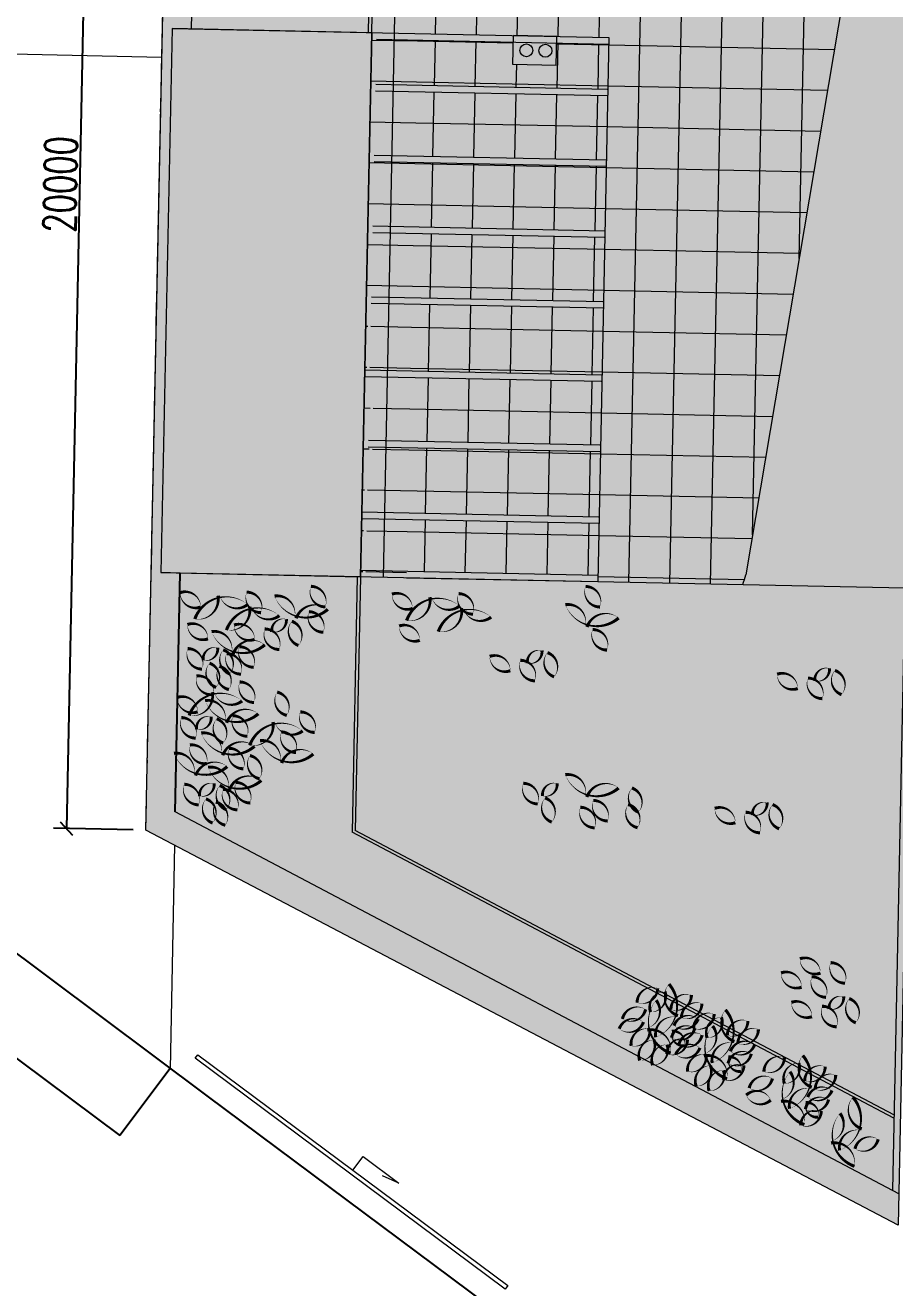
# Model space of a CAD drawing. Header units: metres. Extents: x -45 to 1930, y -347 to 488.
# Drawn here: x 95.25 to 108.75, y -319.37 to -299.77 of the extents above; entities that cross this region are included whole.
import ezdxf

# ---------------------------------------------------------------- set-up
doc = ezdxf.new("R2010")
doc.units = ezdxf.units.M
doc.header["$PDMODE"] = 3
doc.linetypes.add('GETRENNT', pattern=[31.75, 12.7, -6.35, 0, -6.35, 0, -6.35])
for name, color, linetype in [('01_PODKLAD_HRANICE_1', 70, 'Continuous'), ('01_SLABE', 7, 'Continuous'), ('koty', 4, 'Continuous'), ('SRAFY', 3, 'Continuous'), ('srafy sklo', 252, 'Continuous'), ('SRAFY-TERÉN', 252, 'Continuous'), ('zariz.predmety', 203, 'Continuous'), ('ZDIVO', 1, 'Continuous')]:
    doc.layers.add(name, color=color, linetype=linetype)
doc.styles.add('ROMANS', font='romans.shx', dxfattribs={"width": 0.7})
doc.dimstyles.new('andr', dxfattribs={"dimtxt": 0.1, "dimasz": 0.2, "dimexe": 0.2, "dimexo": 0.2, "dimgap": 0.05, "dimtad": 1, "dimlfac": 1000, "dimrnd": 10, "dimtxsty": 'Standard', "dimblk": 'OBLIQUE', "dimcen": 2.5, "dimclrd": 7, "dimclre": 7, "dimclrt": 7, "dimadec": 0, "dimazin": 0, "dimtfac": 1, "dimtmove": 0, "dimatfit": 3, "dimldrblk": 'OBLIQUE', "dimfxl": 0, "dimarcsym": 0})
pattern_1 = [(178.8244, (364.60267, -452.7669), (-0.0130281, -0.6348663), []), (268.8244, (364.60267, -452.7669), (0.6348663, -0.0130281), [])]

# ---------------------------------------------------------------- blocks, each defined once
blk = doc.blocks.new('_OBLIQUE')
at = {"color": 0, "linetype": 'ByBlock'}
blk.add_line((-0.5, -0.5), (0.5, 0.5), dxfattribs=at)
blk = doc.blocks.new('*D50')
at = {"layer": 'Defpoints', "color": 0, "linetype": 'Continuous', "lineweight": 0}
for p in [(97.534, -292.273), (95.889, -312.244), (97.124, -312.269)]:
    blk.add_point(p, dxfattribs=at)
at = {"layer": 'koty', "color": 7, "linetype": 'Continuous', "lineweight": -2}
for p, q in [((96.299, -292.248), (95.889, -312.244)), ((97.334, -292.269), (96.099, -292.244)), ((96.924, -312.265), (95.689, -312.239))]:
    blk.add_line(p, q, dxfattribs=at)
at = {"layer": 'koty', "color": 7, "linetype": 'Continuous', "lineweight": -2, "xscale": 0.2, "yscale": 0.2, "zscale": 0.2}
for p, rotation in [((96.299, -292.248), 88.82439978750614), ((95.889, -312.244), 268.8243997875061)]:
    blk.add_blockref('_OBLIQUE', p, dxfattribs=dict(at, rotation=rotation))
at = {"layer": 'koty', "color": 7, "linetype": 'Continuous', "lineweight": 0, "insert": (95.794, -302.24), "char_height": 0.5, "attachment_point": 5, "rotation": 88.8244, "style": 'ROMANS'}
blk.add_mtext('20000', dxfattribs=at)

msp = doc.modelspace()

# ---------------------------------------------------------------- hatches: boundary and pattern name
at = {"layer": 'SRAFY', "linetype": 'Continuous', "lineweight": 0}
h = msp.add_hatch(dxfattribs=at)
h.set_pattern_fill('NET', color=252, scale=0.2, angle=-181.1756002, style=0)
h.set_pattern_definition(pattern_1)
h.paths.add_polyline_path([(108.094946, -298.46148, 0.490247124), (105.849556, -296.640239), (100.677857, -297.495125), (100.628814, -299.885027), (104.311157, -299.960592), (104.137791, -308.408813), (106.390239, -308.455036, 0.02002173), (106.43582, -308.301551)])
h = msp.add_hatch(dxfattribs=at)
h.set_pattern_fill('NET', color=252, scale=0.2, angle=-181.1756002, style=0)
h.set_pattern_definition(pattern_1)
h.paths.add_polyline_path([(104.294744, -300.760386), (104.309105, -300.060571), (103.501157, -300.043991), (103.493976, -300.393917), (102.819118, -300.380069), (102.826299, -300.030142), (101.338377, -299.999609), (101.324016, -300.699424)], flags=17)
h.paths.add_polyline_path([(101.321964, -300.799403), (101.301449, -301.799155), (104.272176, -301.860118), (104.292692, -300.860365)], flags=17)
h.paths.add_polyline_path([(101.299397, -301.899134), (101.278881, -302.898887), (104.249609, -302.959849), (104.270125, -301.960097)], flags=17)
h.paths.add_polyline_path([(104.227041, -304.05958), (104.247557, -303.059828), (101.276829, -302.998866), (101.256313, -303.998618)], flags=17)
h.paths.add_polyline_path([(101.254262, -304.098597), (101.23295, -305.137121), (104.203678, -305.198084), (104.22499, -304.159559)], flags=17)
h.paths.add_polyline_path([(104.181323, -306.287479), (104.201626, -305.298063), (101.230899, -305.2371), (101.210595, -306.226517)], flags=17)
h.paths.add_polyline_path([(101.208543, -306.326496), (101.187712, -307.341617), (104.15844, -307.402579), (104.179271, -306.387458)], flags=17)
h.paths.add_polyline_path([(101.18566, -307.441596), (101.169115, -308.247872), (104.139842, -308.308834), (104.156388, -307.502558)], flags=17)
h.paths.add_polyline_path([(101.340429, -299.89963), (100.628814, -299.885027), (100.563161, -303.084353), (100.540592, -304.184122), (100.538541, -304.2841), (100.513921, -305.483848), (100.511869, -305.583827), (100.461603, -308.033311), (100.455448, -308.333248), (101.167063, -308.347851)], flags=17)
h.paths.add_polyline_path([(100.6288, -306.915998), (100.580292, -306.915003), (100.610123, -305.461341), (100.65863, -305.462336)], flags=16)
h.paths.add_polyline_path([(100.565894, -306.89174), (100.536841, -308.307501), (100.488334, -308.306506), (100.517386, -306.890745)], flags=16)
h.paths.add_polyline_path([(100.593114, -305.514189), (100.544606, -305.513194), (100.570083, -304.271697), (100.61859, -304.272692)], flags=16)
at = {"layer": 'srafy sklo', "linetype": 'Continuous', "lineweight": 0}
h = msp.add_hatch(color=253, dxfattribs=at)
h.paths.add_polyline_path([(108.800562, -318.405214), (97.124, -312.268924), (97.534333, -292.273134), (109.331849, -292.515231)])
edge = h.paths.add_edge_path(flags=17)
edge.add_line((97.124, -312.268924), (97.534333, -292.273134))
msp.add_hatch(color=256, dxfattribs=at).paths.add_polyline_path([(100.455448, -308.333248), (100.628814, -299.885027), (97.529466, -299.821425), (97.356101, -308.269646)])

# ---------------------------------------------------------------- linework, layer by layer
at = {"linetype": 'Continuous', "lineweight": 0}
msp.add_line((109.229819, -292.613158), (108.71169, -317.861886), dxfattribs=at)
at = {"layer": '01_PODKLAD_HRANICE_1'}
for p, q in [((93.883879, -313.263071), (98.068453, -316.393654)), ((98.068449, -316.393811), (108.191183, -323.935524))]:
    msp.add_line(p, q, dxfattribs=at)
at = {"layer": '01_SLABE'}
for p in [(93.150157, -314.350753), (97.499318, -315.96787)]:
    msp.add_line(p, (96.721683, -317.011638), dxfattribs=at)
at = {"layer": 'SRAFY', "linetype": 'Continuous', "lineweight": 0}
for p, q in [((100.628814, -299.885027), (100.764231, -293.28605)), ((100.578824, -299.884001), (100.713216, -293.335013)), ((97.529466, -299.821425), (97.356101, -308.269646)), ((97.829403, -299.82758), (97.529466, -299.821425)), ((97.656037, -308.275801), (97.356101, -308.269646)), ((100.405459, -308.332222), (100.323994, -312.302022)), ((100.455448, -308.333248), (100.374617, -312.27221)), ((104.137791, -308.408813), (108.903669, -308.506614)), ((108.734648, -316.743158), (100.323994, -312.302022)), ((108.735795, -316.687222), (100.374617, -312.27221))]:
    msp.add_line(p, q, dxfattribs=at)
at = {"layer": 'SRAFY', "color": 252, "linetype": 'Continuous', "lineweight": 0}
msp.add_line((108.094946, -298.46148), (106.43582, -308.301551), dxfattribs=at)
at = {"layer": 'SRAFY', "lineweight": 0, "ltscale": 0.01}
for p, q in [((97.529466, -299.821425), (104.311157, -299.960592)), ((104.311157, -299.960592), (104.137791, -308.408813)), ((100.705629, -299.986624), (104.309105, -300.060571)), ((100.691269, -300.68644), (104.286129, -300.76021)), ((100.689217, -300.786419), (104.284077, -300.860189)), ((100.666649, -301.88615), (104.26151, -301.95992)), ((100.668701, -301.786171), (104.263561, -301.859941)), ((100.646133, -302.885902), (104.240994, -302.959672)), ((100.644082, -302.985881), (104.238942, -303.059651)), ((100.623566, -303.985634), (104.218426, -304.059404)), ((100.621514, -304.085613), (104.216375, -304.159383)), ((100.519284, -305.222497), (104.193011, -305.297886)), ((100.521335, -305.122518), (104.195063, -305.197907)), ((100.577847, -306.213532), (104.172708, -306.287302)), ((100.575796, -306.313511), (104.170656, -306.387281)), ((100.476097, -307.327014), (104.149825, -307.402403)), ((100.474045, -307.426993), (104.147773, -307.502382)), ((97.356101, -308.269646), (104.137791, -308.408813)), ((100.4575, -308.233269), (104.139842, -308.308834))]:
    msp.add_line(p, q, dxfattribs=at)
at = {"layer": 'SRAFY', "color": 251, "lineweight": 0, "ltscale": 0.01}
msp.add_line((101.167063, -308.347851), (104.137791, -308.408813), dxfattribs=at)
at = {"layer": 'SRAFY', "color": 252, "linetype": 'Continuous', "lineweight": 0}
msp.add_arc((104.497325, -307.809374), 2, 341.1657859, 345.7538154, dxfattribs=at)
at = {"layer": 'srafy sklo', "linetype": 'Continuous', "lineweight": 0}
for p, q in [((100.628814, -299.885027), (100.455448, -308.333248)), ((93.778583, -300.188589), (97.370388, -300.262296))]:
    msp.add_line(p, q, dxfattribs=at)
msp.add_lwpolyline([(100.455448, -308.333248), (100.628814, -299.885027), (97.529466, -299.821425), (97.356101, -308.269646)], close=True, dxfattribs=at)
at = {"layer": 'SRAFY-TERÉN', "linetype": 'Continuous', "lineweight": 0}
for p, q in [((97.569438, -312.503012), (97.499137, -315.976844)), ((100.33504, -317.548494), (100.494452, -317.33458)), ((100.494452, -317.33458), (101.050873, -317.749234)), ((101.050873, -317.749234), (100.795413, -317.638912))]:
    msp.add_line(p, q, dxfattribs=at)
at = {"layer": 'SRAFY-TERÉN', "linetype": 'Continuous', "lineweight": 0, "flags": 128}
msp.add_lwpolyline([(108.800562, -318.405214), (97.124, -312.268924), (97.534333, -292.273134), (109.331849, -292.515231)], close=True, dxfattribs=at)
at = {"layer": 'SRAFY-TERÉN', "linetype": 'Continuous', "lineweight": 0}
msp.add_lwpolyline([(97.929526, -315.75587), (102.740554, -319.341118), (102.698726, -319.397247), (97.887698, -315.811999)], close=True, dxfattribs=at)
at = {"layer": 'zariz.predmety', "color": 251, "linetype": 'Continuous', "ltscale": 0.001}
msp.add_line((97.579943, -311.983912), (97.656037, -308.275801), dxfattribs=at)
for points in [[(97.974362, -308.803216, 0, 0, 0.520567051), (97.974362, -308.803216, 0, 0.05, 0.520567051), (97.654984, -308.581168, 0, 0.05, 0.520567051), (97.974362, -308.803216, 0.05, 0.05, 0)], [(98.912095, -308.891341, 0, 0, 0.520567051), (98.912095, -308.891341, 0, 0.05, 0.520567051), (98.688636, -308.572949, 0, 0.05, 0.520567051), (98.912095, -308.891341, 0.05, 0.05, 0)], [(99.908288, -308.801273, 0, 0, 0.520567051), (99.908288, -308.801273, 0, 0.05, 0.520567051), (99.684829, -308.482881, 0, 0.05, 0.520567051), (99.908288, -308.801273, 0.05, 0.05, 0)], [(101.262375, -308.826587, 0, 0, 0.520567051), (101.262375, -308.826587, 0, 0.05, 0.520567051), (100.942997, -308.604538, 0, 0.05, 0.520567051), (101.262375, -308.826587, 0.05, 0.05, 0)], [(102.200108, -308.914712, 0, 0, 0.520567051), (102.200108, -308.914712, 0, 0.05, 0.520567051), (101.976649, -308.596319, 0, 0.05, 0.520567051), (102.200108, -308.914712, 0.05, 0.05, 0)], [(104.17275, -308.803246, 0, 0, 0.520567051), (104.17275, -308.803246, 0, 0.05, 0.520567051), (103.949291, -308.484854, 0, 0.05, 0.520567051), (104.17275, -308.803246, 0.05, 0.05, 0)], [(97.88279, -308.989817, 0, 0, 0.520567051), (97.88279, -308.989817, 0, 0.05, 0.520567051), (98.242757, -308.627366, 0, 0.05, 0.520567051), (98.273353, -308.635588, 0, 0.05, 0.520567051), (98.704527, -308.764571, 0, 0.05, 0.520567051), (97.88279, -308.989817, 0.05, 0.05, 0)], [(98.373663, -309.16211, 0, 0, 0.520567051), (98.373663, -309.16211, 0, 0.05, 0.520567051), (98.73363, -308.799659, 0, 0.05, 0.520567051), (98.764226, -308.807881, 0, 0.05, 0.520567051), (99.1954, -308.936863, 0, 0.05, 0.520567051), (98.373663, -309.16211, 0.05, 0.05, 0)], [(99.947957, -308.839986, 0, 0, 0.520567051), (99.947957, -308.839986, 0, 0.05, 0.520567051), (99.456623, -308.979766, 0, 0.05, 0.520567051), (99.433971, -308.957616, 0, 0.05, 0.520567051), (99.121172, -308.634036, 0, 0.05, 0.520567051), (99.947957, -308.839986, 0.05, 0.05, 0)], [(101.170803, -309.013188, 0, 0, 0.520567051), (101.170803, -309.013188, 0, 0.05, 0.520567051), (101.53077, -308.650737, 0, 0.05, 0.520567051), (101.561366, -308.658959, 0, 0.05, 0.520567051), (101.99254, -308.787941, 0, 0.05, 0.520567051), (101.170803, -309.013188, 0.05, 0.05, 0)], [(104.462263, -308.973831, 0, 0, 0.520567051), (104.462263, -308.973831, 0, 0.05, 0.520567051), (103.970929, -309.113611, 0, 0.05, 0.520567051), (103.948278, -309.091461, 0, 0.05, 0.520567051), (103.635479, -308.767881, 0, 0.05, 0.520567051), (104.462263, -308.973831, 0.05, 0.05, 0)], [(99.077225, -309.187765, 0, 0, 0.520567051), (99.077225, -309.187765, 0, 0.05, 0.520567051), (99.303569, -308.992658, 0, 0.05, 0.520567051), (99.077225, -309.187765, 0.05, 0.05, 0)], [(99.877079, -309.19493, 0, 0, 0.520567051), (99.877079, -309.19493, 0, 0.05, 0.520567051), (99.65362, -308.876538, 0, 0.05, 0.520567051), (99.877079, -309.19493, 0.05, 0.05, 0)], [(101.661676, -309.18548, 0, 0, 0.520567051), (101.661676, -309.18548, 0, 0.05, 0.520567051), (102.021643, -308.823029, 0, 0.05, 0.520567051), (102.052239, -308.831251, 0, 0.05, 0.520567051), (102.483413, -308.960233, 0, 0.05, 0.520567051), (101.661676, -309.18548, 0.05, 0.05, 0)], [(98.087314, -309.297733, 0, 0, 0.520567051), (98.087314, -309.297733, 0, 0.05, 0.520567051), (97.767936, -309.075684, 0, 0.05, 0.520567051), (98.087314, -309.297733, 0.05, 0.05, 0)], [(98.970103, -309.390704, 0, 0, 0.520567051), (98.970103, -309.390704, 0, 0.05, 0.520567051), (98.47877, -309.530484, 0, 0.05, 0.520567051), (98.456118, -309.508334, 0, 0.05, 0.520567051), (98.143319, -309.184754, 0, 0.05, 0.520567051), (98.970103, -309.390704, 0.05, 0.05, 0)], [(98.811859, -309.306168, 0, 0, 0.520567051), (98.811859, -309.306168, 0, 0.05, 0.520567051), (98.492481, -309.084119, 0, 0.05, 0.520567051), (98.811859, -309.306168, 0.05, 0.05, 0)], [(98.969715, -309.144601, 0, 0, 0.520567051), (98.969715, -309.144601, 0, 0.05, 0.520567051), (99.193175, -309.462993, 0, 0.05, 0.520567051), (98.969715, -309.144601, 0.05, 0.05, 0)], [(99.492227, -309.40061, 0, 0, 0.520567051), (99.492227, -309.40061, 0, 0.05, 0.520567051), (99.389453, -309.02545, 0, 0.05, 0.520567051), (99.492227, -309.40061, 0.05, 0.05, 0)], [(101.375327, -309.321103, 0, 0, 0.520567051), (101.375327, -309.321103, 0, 0.05, 0.520567051), (101.055949, -309.099054, 0, 0.05, 0.520567051), (101.375327, -309.321103, 0.05, 0.05, 0)], [(104.281824, -309.47188, 0, 0, 0.520567051), (104.281824, -309.47188, 0, 0.05, 0.520567051), (104.058365, -309.153488, 0, 0.05, 0.520567051), (104.281824, -309.47188, 0.05, 0.05, 0)], [(97.773238, -309.44944, 0, 0, 0.520567051), (97.773238, -309.44944, 0, 0.05, 0.520567051), (97.996697, -309.767833, 0, 0.05, 0.520567051), (97.773238, -309.44944, 0.05, 0.05, 0)], [(98.011764, -309.630792, 0, 0, 0.520567051), (98.011764, -309.630792, 0, 0.05, 0.520567051), (98.238107, -309.435685, 0, 0.05, 0.520567051), (98.011764, -309.630792, 0.05, 0.05, 0)], [(98.426766, -309.843636, 0, 0, 0.520567051), (98.426766, -309.843636, 0, 0.05, 0.520567051), (98.323991, -309.468476, 0, 0.05, 0.520567051), (98.426766, -309.843636, 0.05, 0.05, 0)], [(98.598958, -309.845453, 0, 0, 0.520567051), (98.598958, -309.845453, 0, 0.05, 0.520567051), (98.375499, -309.52706, 0, 0.05, 0.520567051), (98.598958, -309.845453, 0.05, 0.05, 0)], [(98.79766, -309.738834, 0, 0, 0.520567051), (98.79766, -309.738834, 0, 0.05, 0.520567051), (98.574201, -309.420442, 0, 0.05, 0.520567051), (98.79766, -309.738834, 0.05, 0.05, 0)], [(102.780346, -309.792696, 0, 0, 0.520567051), (102.780346, -309.792696, 0, 0.05, 0.520567051), (102.460969, -309.570647, 0, 0.05, 0.520567051), (102.780346, -309.792696, 0.05, 0.05, 0)], [(103.045713, -309.674293, 0, 0, 0.520567051), (103.045713, -309.674293, 0, 0.05, 0.520567051), (103.272056, -309.479187, 0, 0.05, 0.520567051), (103.045713, -309.674293, 0.05, 0.05, 0)], [(103.460715, -309.887138, 0, 0, 0.520567051), (103.460715, -309.887138, 0, 0.05, 0.520567051), (103.35794, -309.511978, 0, 0.05, 0.520567051), (103.460715, -309.887138, 0.05, 0.05, 0)], [(98.214106, -310.051133, 0, 0, 0.520567051), (98.214106, -310.051133, 0, 0.05, 0.520567051), (98.111332, -309.675972, 0, 0.05, 0.520567051), (98.214106, -310.051133, 0.05, 0.05, 0)], [(98.26376, -309.725025, 0, 0, 0.520567051), (98.26376, -309.725025, 0, 0.05, 0.520567051), (98.411864, -310.08471, 0, 0.05, 0.520567051), (98.26376, -309.725025, 0.05, 0.05, 0)], [(102.938203, -309.631129, 0, 0, 0.520567051), (102.938203, -309.631129, 0, 0.05, 0.520567051), (103.161662, -309.949522, 0, 0.05, 0.520567051), (102.938203, -309.631129, 0.05, 0.05, 0)], [(107.508093, -309.950896, 0, 0, 0.520567051), (107.508093, -309.950896, 0, 0.05, 0.520567051), (107.734437, -309.755789, 0, 0.05, 0.520567051), (107.508093, -309.950896, 0.05, 0.05, 0)], [(107.923095, -310.163741, 0, 0, 0.520567051), (107.923095, -310.163741, 0, 0.05, 0.520567051), (107.82032, -309.788581, 0, 0.05, 0.520567051), (107.923095, -310.163741, 0.05, 0.05, 0)], [(97.908559, -309.874618, 0, 0, 0.520567051), (97.908559, -309.874618, 0, 0.05, 0.520567051), (98.169455, -310.163132, 0, 0.05, 0.520567051), (97.908559, -309.874618, 0.05, 0.05, 0)], [(98.80393, -310.286058, 0, 0, 0.520567051), (98.80393, -310.286058, 0, 0.05, 0.520567051), (98.580471, -309.967666, 0, 0.05, 0.520567051), (98.80393, -310.286058, 0.05, 0.05, 0)], [(107.242727, -310.069299, 0, 0, 0.520567051), (107.242727, -310.069299, 0, 0.05, 0.520567051), (106.923349, -309.84725, 0, 0.05, 0.520567051), (107.242727, -310.069299, 0.05, 0.05, 0)], [(107.400583, -309.907732, 0, 0, 0.520567051), (107.400583, -309.907732, 0, 0.05, 0.520567051), (107.624042, -310.226124, 0, 0.05, 0.520567051), (107.400583, -309.907732, 0.05, 0.05, 0)], [(97.795365, -310.487911, 0, 0, 0.520567051), (97.795365, -310.487911, 0, 0.05, 0.520567051), (98.155332, -310.12546, 0, 0.05, 0.520567051), (98.185928, -310.133682, 0, 0.05, 0.520567051), (98.617102, -310.262664, 0, 0.05, 0.520567051), (97.795365, -310.487911, 0.05, 0.05, 0)], [(99.161757, -310.126163, 0, 0, 0.520567051), (99.161757, -310.126163, 0, 0.05, 0.520567051), (99.309861, -310.485847, 0, 0.05, 0.520567051), (99.161757, -310.126163, 0.05, 0.05, 0)], [(97.927518, -310.43101, 0, 0, 0.520567051), (97.927518, -310.43101, 0, 0.05, 0.520567051), (97.60814, -310.208961, 0, 0.05, 0.520567051), (97.927518, -310.43101, 0.05, 0.05, 0)], [(98.868574, -310.462071, 0, 0, 0.520567051), (98.868574, -310.462071, 0, 0.05, 0.520567051), (98.37724, -310.601851, 0, 0.05, 0.520567051), (98.354588, -310.579701, 0, 0.05, 0.520567051), (98.041789, -310.256121, 0, 0.05, 0.520567051), (98.868574, -310.462071, 0.05, 0.05, 0)], [(97.671708, -310.520807, 0, 0, 0.520567051), (97.671708, -310.520807, 0, 0.05, 0.520567051), (97.895167, -310.8392, 0, 0.05, 0.520567051), (97.671708, -310.520807, 0.05, 0.05, 0)], [(97.910235, -310.702159, 0, 0, 0.520567051), (97.910235, -310.702159, 0, 0.05, 0.520567051), (98.136578, -310.507052, 0, 0.05, 0.520567051), (97.910235, -310.702159, 0.05, 0.05, 0)], [(98.325236, -310.915003, 0, 0, 0.520567051), (98.325236, -310.915003, 0, 0.05, 0.520567051), (98.222462, -310.539843, 0, 0.05, 0.520567051), (98.325236, -310.915003, 0.05, 0.05, 0)], [(98.69613, -310.810201, 0, 0, 0.520567051), (98.69613, -310.810201, 0, 0.05, 0.520567051), (98.472671, -310.491809, 0, 0.05, 0.520567051), (98.69613, -310.810201, 0.05, 0.05, 0)], [(99.743941, -310.751044, 0, 0, 0.520567051), (99.743941, -310.751044, 0, 0.05, 0.520567051), (99.520482, -310.432651, 0, 0.05, 0.520567051), (99.743941, -310.751044, 0.05, 0.05, 0)], [(98.809354, -310.967213, 0, 0, 0.520567051), (98.809354, -310.967213, 0, 0.05, 0.520567051), (98.31802, -311.106993, 0, 0.05, 0.520567051), (98.295369, -311.084843, 0, 0.05, 0.520567051), (97.98257, -310.761263, 0, 0.05, 0.520567051), (98.809354, -310.967213, 0.05, 0.05, 0)], [(98.735376, -310.952897, 0, 0, 0.520567051), (98.735376, -310.952897, 0, 0.05, 0.520567051), (99.095343, -310.590445, 0, 0.05, 0.520567051), (99.125939, -310.598668, 0, 0.05, 0.520567051), (99.557113, -310.72765, 0, 0.05, 0.520567051), (98.735376, -310.952897, 0.05, 0.05, 0)], [(99.451487, -311.062745, 0, 0, 0.520567051), (99.451487, -311.062745, 0, 0.05, 0.520567051), (99.228027, -310.744353, 0, 0.05, 0.520567051), (99.451487, -311.062745, 0.05, 0.05, 0)], [(97.807029, -310.945985, 0, 0, 0.520567051), (97.807029, -310.945985, 0, 0.05, 0.520567051), (98.067926, -311.234499, 0, 0.05, 0.520567051), (97.807029, -310.945985, 0.05, 0.05, 0)], [(99.72261, -311.086705, 0, 0, 0.520567051), (99.72261, -311.086705, 0, 0.05, 0.520567051), (99.231276, -311.226485, 0, 0.05, 0.520567051), (99.208624, -311.204335, 0, 0.05, 0.520567051), (98.895825, -310.880755, 0, 0.05, 0.520567051), (99.72261, -311.086705, 0.05, 0.05, 0)], [(98.386697, -311.282039, 0, 0, 0.520567051), (98.386697, -311.282039, 0, 0.05, 0.520567051), (97.895364, -311.421819, 0, 0.05, 0.520567051), (97.872712, -311.399669, 0, 0.05, 0.520567051), (97.559913, -311.076089, 0, 0.05, 0.520567051), (98.386697, -311.282039, 0.05, 0.05, 0)], [(98.636911, -311.315343, 0, 0, 0.520567051), (98.636911, -311.315343, 0, 0.05, 0.520567051), (98.413451, -310.99695, 0, 0.05, 0.520567051), (98.636911, -311.315343, 0.05, 0.05, 0)], [(98.738343, -311.111026, 0, 0, 0.520567051), (98.738343, -311.111026, 0, 0.05, 0.520567051), (98.886447, -311.470711, 0, 0.05, 0.520567051), (98.738343, -311.111026, 0.05, 0.05, 0)], [(98.91527, -311.498142, 0, 0, 0.520567051), (98.91527, -311.498142, 0, 0.05, 0.520567051), (98.423936, -311.637922, 0, 0.05, 0.520567051), (98.401284, -311.615773, 0, 0.05, 0.520567051), (98.088485, -311.292193, 0, 0.05, 0.520567051), (98.91527, -311.498142, 0.05, 0.05, 0)], [(97.718404, -311.556879, 0, 0, 0.520567051), (97.718404, -311.556879, 0, 0.05, 0.520567051), (97.941863, -311.875271, 0, 0.05, 0.520567051), (97.718404, -311.556879, 0.05, 0.05, 0)], [(97.95693, -311.73823, 0, 0, 0.520567051), (97.95693, -311.73823, 0, 0.05, 0.520567051), (98.183274, -311.543123, 0, 0.05, 0.520567051), (97.95693, -311.73823, 0.05, 0.05, 0)], [(98.742826, -311.846272, 0, 0, 0.520567051), (98.742826, -311.846272, 0, 0.05, 0.520567051), (98.519367, -311.52788, 0, 0.05, 0.520567051), (98.742826, -311.846272, 0.05, 0.05, 0)], [(102.982883, -311.542029, 0, 0, 0.520567051), (102.982883, -311.542029, 0, 0.05, 0.520567051), (103.206342, -311.860422, 0, 0.05, 0.520567051), (102.982883, -311.542029, 0.05, 0.05, 0)], [(103.280644, -311.737743, 0, 0, 0.520567051), (103.280644, -311.737743, 0, 0.05, 0.520567051), (103.506987, -311.542636, 0, 0.05, 0.520567051), (103.280644, -311.737743, 0.05, 0.05, 0)], [(104.46158, -311.614319, 0, 0, 0.520567051), (104.46158, -311.614319, 0, 0.05, 0.520567051), (103.970246, -311.754099, 0, 0.05, 0.520567051), (103.947594, -311.731949, 0, 0.05, 0.520567051), (103.634795, -311.408369, 0, 0.05, 0.520567051), (104.46158, -311.614319, 0.05, 0.05, 0)], [(98.371932, -311.951075, 0, 0, 0.520567051), (98.371932, -311.951075, 0, 0.05, 0.520567051), (98.269157, -311.575914, 0, 0.05, 0.520567051), (98.371932, -311.951075, 0.05, 0.05, 0)], [(98.544124, -311.952891, 0, 0, 0.520567051), (98.544124, -311.952891, 0, 0.05, 0.520567051), (98.320665, -311.634499, 0, 0.05, 0.520567051), (98.544124, -311.952891, 0.05, 0.05, 0)], [(104.771653, -311.989612, 0, 0, 0.520567051), (104.771653, -311.989612, 0, 0.05, 0.520567051), (104.668878, -311.614452, 0, 0.05, 0.520567051), (104.771653, -311.989612, 0.05, 0.05, 0)], [(98.159272, -312.158571, 0, 0, 0.520567051), (98.159272, -312.158571, 0, 0.05, 0.520567051), (98.056498, -311.783411, 0, 0.05, 0.520567051), (98.159272, -312.158571, 0.05, 0.05, 0)], [(98.208927, -311.832464, 0, 0, 0.520567051), (98.208927, -311.832464, 0, 0.05, 0.520567051), (98.35703, -312.192148, 0, 0.05, 0.520567051), (98.208927, -311.832464, 0.05, 0.05, 0)], [(103.423751, -312.143722, 0, 0, 0.520567051), (103.423751, -312.143722, 0, 0.05, 0.520567051), (103.320977, -311.768561, 0, 0.05, 0.520567051), (103.423751, -312.143722, 0.05, 0.05, 0)], [(104.092472, -312.232357, 0, 0, 0.520567051), (104.092472, -312.232357, 0, 0.05, 0.520567051), (103.869013, -311.913965, 0, 0.05, 0.520567051), (104.092472, -312.232357, 0.05, 0.05, 0)], [(104.291174, -312.125738, 0, 0, 0.520567051), (104.291174, -312.125738, 0, 0.05, 0.520567051), (104.067715, -311.807346, 0, 0.05, 0.520567051), (104.291174, -312.125738, 0.05, 0.05, 0)], [(104.608647, -311.871001, 0, 0, 0.520567051), (104.608647, -311.871001, 0, 0.05, 0.520567051), (104.756751, -312.230686, 0, 0.05, 0.520567051), (104.608647, -311.871001, 0.05, 0.05, 0)], [(106.274207, -312.152541, 0, 0, 0.520567051), (106.274207, -312.152541, 0, 0.05, 0.520567051), (105.954829, -311.930492, 0, 0.05, 0.520567051), (106.274207, -312.152541, 0.05, 0.05, 0)], [(106.539573, -312.034138, 0, 0, 0.520567051), (106.539573, -312.034138, 0, 0.05, 0.520567051), (106.765917, -311.839032, 0, 0.05, 0.520567051), (106.539573, -312.034138, 0.05, 0.05, 0)], [(106.954575, -312.246983, 0, 0, 0.520567051), (106.954575, -312.246983, 0, 0.05, 0.520567051), (106.851801, -311.871823, 0, 0.05, 0.520567051), (106.954575, -312.246983, 0.05, 0.05, 0)], [(106.432063, -311.990974, 0, 0, 0.520567051), (106.432063, -311.990974, 0, 0.05, 0.520567051), (106.655523, -312.309367, 0, 0.05, 0.520567051), (106.432063, -311.990974, 0.05, 0.05, 0)], [(107.595858, -314.488397, 0, 0, 0.520567051), (107.595858, -314.488397, 0, 0.05, 0.520567051), (107.276481, -314.266348, 0, 0.05, 0.520567051), (107.595858, -314.488397, 0.05, 0.05, 0)], [(107.302581, -314.707448, 0, 0, 0.520567051), (107.302581, -314.707448, 0, 0.05, 0.520567051), (106.983203, -314.485399, 0, 0.05, 0.520567051), (107.302581, -314.707448, 0.05, 0.05, 0)], [(107.753715, -314.32683, 0, 0, 0.520567051), (107.753715, -314.32683, 0, 0.05, 0.520567051), (107.977174, -314.645223, 0, 0.05, 0.520567051), (107.753715, -314.32683, 0.05, 0.05, 0)], [(105.243581, -314.658628, 0, 0, 0.520567051), (105.243581, -314.658628, 0, 0.05, 0.520567051), (105.383361, -315.149961, 0, 0.05, 0.520567051), (105.361211, -315.172613, 0, 0.05, 0.520567051), (105.037631, -315.485412, 0, 0.05, 0.520567051), (105.243581, -314.658628, 0.05, 0.05, 0)], [(107.460437, -314.545881, 0, 0, 0.520567051), (107.460437, -314.545881, 0, 0.05, 0.520567051), (107.683896, -314.864274, 0, 0.05, 0.520567051), (107.460437, -314.545881, 0.05, 0.05, 0)], [(105.067568, -314.723272, 0, 0, 0.520567051), (105.067568, -314.723272, 0, 0.05, 0.520567051), (104.749176, -314.946731, 0, 0.05, 0.520567051), (105.067568, -314.723272, 0.05, 0.05, 0)], [(105.181001, -314.775547, 0, 0, 0.520567051), (105.181001, -314.775547, 0, 0.05, 0.520567051), (104.958952, -315.094925, 0, 0.05, 0.520567051), (105.181001, -314.775547, 0.05, 0.05, 0)], [(105.591711, -314.831071, 0, 0, 0.520567051), (105.591711, -314.831071, 0, 0.05, 0.520567051), (105.273318, -315.05453, 0, 0.05, 0.520567051), (105.591711, -314.831071, 0.05, 0.05, 0)], [(107.728965, -315.046643, 0, 0, 0.520567051), (107.728965, -315.046643, 0, 0.05, 0.520567051), (107.955309, -314.851536, 0, 0.05, 0.520567051), (107.728965, -315.046643, 0.05, 0.05, 0)], [(108.143967, -315.259487, 0, 0, 0.520567051), (108.143967, -315.259487, 0, 0.05, 0.520567051), (108.041193, -314.884327, 0, 0.05, 0.520567051), (108.143967, -315.259487, 0.05, 0.05, 0)], [(104.521106, -315.200049, 0, 0, 0.520567051), (104.521106, -315.200049, 0, 0.05, 0.520567051), (104.880791, -315.051945, 0, 0.05, 0.520567051), (104.521106, -315.200049, 0.05, 0.05, 0)], [(105.269421, -315.731837, 0, 0, 0.520567051), (105.269421, -315.731837, 0, 0.05, 0.520567051), (104.90697, -315.371869, 0, 0.05, 0.520567051), (104.915192, -315.341273, 0, 0.05, 0.520567051), (105.044174, -314.9101, 0, 0.05, 0.520567051), (105.269421, -315.731837, 0.05, 0.05, 0)], [(105.754786, -314.961021, 0, 0, 0.520567051), (105.754786, -314.961021, 0, 0.05, 0.520567051), (105.436394, -315.18448, 0, 0.05, 0.520567051), (105.754786, -314.961021, 0.05, 0.05, 0)], [(106.120452, -315.05829, 0, 0, 0.520567051), (106.120452, -315.05829, 0, 0.05, 0.520567051), (106.260232, -315.549624, 0, 0.05, 0.520567051), (106.238082, -315.572276, 0, 0.05, 0.520567051), (105.914502, -315.885075, 0, 0.05, 0.520567051), (106.120452, -315.05829, 0.05, 0.05, 0)], [(107.463599, -315.165045, 0, 0, 0.520567051), (107.463599, -315.165045, 0, 0.05, 0.520567051), (107.144221, -314.942996, 0, 0.05, 0.520567051), (107.463599, -315.165045, 0.05, 0.05, 0)], [(107.621456, -315.003478, 0, 0, 0.520567051), (107.621456, -315.003478, 0, 0.05, 0.520567051), (107.844915, -315.321871, 0, 0.05, 0.520567051), (107.621456, -315.003478, 0.05, 0.05, 0)], [(104.847214, -315.249703, 0, 0, 0.520567051), (104.847214, -315.249703, 0, 0.05, 0.520567051), (104.472053, -315.352477, 0, 0.05, 0.520567051), (104.847214, -315.249703, 0.05, 0.05, 0)], [(105.696513, -315.201965, 0, 0, 0.520567051), (105.696513, -315.201965, 0, 0.05, 0.520567051), (105.321353, -315.30474, 0, 0.05, 0.520567051), (105.696513, -315.201965, 0.05, 0.05, 0)], [(105.944439, -315.122934, 0, 0, 0.520567051), (105.944439, -315.122934, 0, 0.05, 0.520567051), (105.626047, -315.346394, 0, 0.05, 0.520567051), (105.944439, -315.122934, 0.05, 0.05, 0)], [(106.057872, -315.17521, 0, 0, 0.520567051), (106.057872, -315.17521, 0, 0.05, 0.520567051), (105.835823, -315.494588, 0, 0.05, 0.520567051), (106.057872, -315.17521, 0.05, 0.05, 0)], [(106.468582, -315.230734, 0, 0, 0.520567051), (106.468582, -315.230734, 0, 0.05, 0.520567051), (106.15019, -315.454193, 0, 0.05, 0.520567051), (106.468582, -315.230734, 0.05, 0.05, 0)], [(104.656127, -315.618643, 0, 0, 0.520567051), (104.656127, -315.618643, 0, 0.05, 0.520567051), (104.944642, -315.357746, 0, 0.05, 0.520567051), (104.656127, -315.618643, 0.05, 0.05, 0)], [(105.483668, -315.616967, 0, 0, 0.520567051), (105.483668, -315.616967, 0, 0.05, 0.520567051), (105.288562, -315.390623, 0, 0.05, 0.520567051), (105.483668, -315.616967, 0.05, 0.05, 0)], [(105.284106, -315.491263, 0, 0, 0.520567051), (105.284106, -315.491263, 0, 0.05, 0.520567051), (105.64379, -315.343159, 0, 0.05, 0.520567051), (105.284106, -315.491263, 0.05, 0.05, 0)], [(105.397978, -315.599711, 0, 0, 0.520567051), (105.397978, -315.599711, 0, 0.05, 0.520567051), (105.757662, -315.451607, 0, 0.05, 0.520567051), (105.397978, -315.599711, 0.05, 0.05, 0)], [(106.146292, -316.131499, 0, 0, 0.520567051), (106.146292, -316.131499, 0, 0.05, 0.520567051), (105.783841, -315.771532, 0, 0.05, 0.520567051), (105.792063, -315.740936, 0, 0.05, 0.520567051), (105.921045, -315.309762, 0, 0.05, 0.520567051), (106.146292, -316.131499, 0.05, 0.05, 0)], [(106.631657, -315.360684, 0, 0, 0.520567051), (106.631657, -315.360684, 0, 0.05, 0.520567051), (106.313265, -315.584143, 0, 0.05, 0.520567051), (106.631657, -315.360684, 0.05, 0.05, 0)], [(105.01141, -315.526307, 0, 0, 0.520567051), (105.01141, -315.526307, 0, 0.05, 0.520567051), (104.789362, -315.845684, 0, 0.05, 0.520567051), (105.01141, -315.526307, 0.05, 0.05, 0)], [(105.21252, -315.599684, 0, 0, 0.520567051), (105.21252, -315.599684, 0, 0.05, 0.520567051), (104.990471, -315.919061, 0, 0.05, 0.520567051), (105.21252, -315.599684, 0.05, 0.05, 0)], [(105.211652, -315.744818, 0, 0, 0.520567051), (105.211652, -315.744818, 0, 0.05, 0.520567051), (105.530045, -315.521359, 0, 0.05, 0.520567051), (105.211652, -315.744818, 0.05, 0.05, 0)], [(105.724085, -315.649366, 0, 0, 0.520567051), (105.724085, -315.649366, 0, 0.05, 0.520567051), (105.348925, -315.75214, 0, 0.05, 0.520567051), (105.724085, -315.649366, 0.05, 0.05, 0)], [(106.573385, -315.601628, 0, 0, 0.520567051), (106.573385, -315.601628, 0, 0.05, 0.520567051), (106.198224, -315.704402, 0, 0.05, 0.520567051), (106.573385, -315.601628, 0.05, 0.05, 0)], [(105.532999, -316.018306, 0, 0, 0.520567051), (105.532999, -316.018306, 0, 0.05, 0.520567051), (105.821513, -315.757409, 0, 0.05, 0.520567051), (105.532999, -316.018306, 0.05, 0.05, 0)], [(106.36054, -316.01663, 0, 0, 0.520567051), (106.36054, -316.01663, 0, 0.05, 0.520567051), (106.165433, -315.790286, 0, 0.05, 0.520567051), (106.36054, -316.01663, 0.05, 0.05, 0)], [(106.160977, -315.890926, 0, 0, 0.520567051), (106.160977, -315.890926, 0, 0.05, 0.520567051), (106.520662, -315.742822, 0, 0.05, 0.520567051), (106.160977, -315.890926, 0.05, 0.05, 0)], [(107.035951, -315.796914, 0, 0, 0.520567051), (107.035951, -315.796914, 0, 0.05, 0.520567051), (106.717559, -316.020373, 0, 0.05, 0.520567051), (107.035951, -315.796914, 0.05, 0.05, 0)], [(107.320729, -315.768186, 0, 0, 0.520567051), (107.320729, -315.768186, 0, 0.05, 0.520567051), (107.460509, -316.25952, 0, 0.05, 0.520567051), (107.438359, -316.282171, 0, 0.05, 0.520567051), (107.114779, -316.59497, 0, 0.05, 0.520567051), (107.320729, -315.768186, 0.05, 0.05, 0)], [(105.888282, -315.925969, 0, 0, 0.520567051), (105.888282, -315.925969, 0, 0.05, 0.520567051), (105.666233, -316.245347, 0, 0.05, 0.520567051), (105.888282, -315.925969, 0.05, 0.05, 0)], [(106.089391, -315.999346, 0, 0, 0.520567051), (106.089391, -315.999346, 0, 0.05, 0.520567051), (105.867342, -316.318724, 0, 0.05, 0.520567051), (106.089391, -315.999346, 0.05, 0.05, 0)], [(106.088524, -316.144481, 0, 0, 0.520567051), (106.088524, -316.144481, 0, 0.05, 0.520567051), (106.406916, -315.921022, 0, 0.05, 0.520567051), (106.088524, -316.144481, 0.05, 0.05, 0)], [(107.346569, -316.841395, 0, 0, 0.520567051), (107.346569, -316.841395, 0, 0.05, 0.520567051), (106.984118, -316.481428, 0, 0.05, 0.520567051), (106.99234, -316.450832, 0, 0.05, 0.520567051), (107.121322, -316.019658, 0, 0.05, 0.520567051), (107.346569, -316.841395, 0.05, 0.05, 0)], [(107.258149, -315.885106, 0, 0, 0.520567051), (107.258149, -315.885106, 0, 0.05, 0.520567051), (107.0361, -316.204483, 0, 0.05, 0.520567051), (107.258149, -315.885106, 0.05, 0.05, 0)], [(107.668859, -315.94063, 0, 0, 0.520567051), (107.668859, -315.94063, 0, 0.05, 0.520567051), (107.350467, -316.164089, 0, 0.05, 0.520567051), (107.668859, -315.94063, 0.05, 0.05, 0)], [(107.831934, -316.07058, 0, 0, 0.520567051), (107.831934, -316.07058, 0, 0.05, 0.520567051), (107.513542, -316.294039, 0, 0.05, 0.520567051), (107.831934, -316.07058, 0.05, 0.05, 0)], [(106.48949, -316.273691, 0, 0, 0.520567051), (106.48949, -316.273691, 0, 0.05, 0.520567051), (106.849174, -316.125587, 0, 0.05, 0.520567051), (106.48949, -316.273691, 0.05, 0.05, 0)], [(107.773661, -316.311524, 0, 0, 0.520567051), (107.773661, -316.311524, 0, 0.05, 0.520567051), (107.398501, -316.414298, 0, 0.05, 0.520567051), (107.773661, -316.311524, 0.05, 0.05, 0)], [(106.442313, -316.384028, 0, 0, 0.520567051), (106.442313, -316.384028, 0, 0.05, 0.520567051), (106.823702, -316.460514, 0, 0.05, 0.520567051), (106.442313, -316.384028, 0.05, 0.05, 0)], [(107.361254, -316.600822, 0, 0, 0.520567051), (107.361254, -316.600822, 0, 0.05, 0.520567051), (107.720939, -316.452718, 0, 0.05, 0.520567051), (107.361254, -316.600822, 0.05, 0.05, 0)], [(108.097476, -316.415278, 0, 0, 0.520567051), (108.097476, -316.415278, 0, 0.05, 0.520567051), (108.237256, -316.906611, 0, 0.05, 0.520567051), (108.215106, -316.929263, 0, 0.05, 0.520567051), (107.891526, -317.242062, 0, 0.05, 0.520567051), (108.097476, -316.415278, 0.05, 0.05, 0)], [(107.288801, -316.854377, 0, 0, 0.520567051), (107.288801, -316.854377, 0, 0.05, 0.520567051), (107.607193, -316.630918, 0, 0.05, 0.520567051), (107.288801, -316.854377, 0.05, 0.05, 0)], [(107.560817, -316.726525, 0, 0, 0.520567051), (107.560817, -316.726525, 0, 0.05, 0.520567051), (107.36571, -316.500182, 0, 0.05, 0.520567051), (107.560817, -316.726525, 0.05, 0.05, 0)], [(108.123316, -317.488487, 0, 0, 0.520567051), (108.123316, -317.488487, 0, 0.05, 0.520567051), (107.760865, -317.12852, 0, 0.05, 0.520567051), (107.769087, -317.097923, 0, 0.05, 0.520567051), (107.898069, -316.66675, 0, 0.05, 0.520567051), (108.123316, -317.488487, 0.05, 0.05, 0)], [(108.131248, -317.21739, 0, 0, 0.520567051), (108.131248, -317.21739, 0, 0.05, 0.520567051), (108.490933, -317.069286, 0, 0.05, 0.520567051), (108.131248, -317.21739, 0.05, 0.05, 0)]]:
    msp.add_lwpolyline(points, format="xyseb", close=True, dxfattribs=at)
at = {"layer": 'ZDIVO', "linetype": 'Continuous', "lineweight": 0}
for p, q in [((97.124, -312.268924), (97.534333, -292.273134)), ((97.829403, -299.82758), (97.984238, -292.282367)), ((100.628814, -299.885027), (97.829403, -299.82758)), ((102.819118, -300.380069), (102.828351, -299.930163)), ((103.503209, -299.944012), (102.828351, -299.930163)), ((103.493976, -300.393917), (103.503209, -299.944012)), ((103.493976, -300.393917), (102.819118, -300.380069)), ((100.455448, -308.333248), (97.656037, -308.275801)), ((108.810639, -317.914135), (97.579943, -311.983912)), ((108.800562, -318.405214), (97.124, -312.268924))]:
    msp.add_line(p, q, dxfattribs=at)
at = {"layer": 'ZDIVO', "linetype": 'GETRENNT', "lineweight": 0, "ltscale": 0.035}
msp.add_line((97.124, -312.268924), (97.534333, -292.273134), dxfattribs=at)
at = {"layer": 'ZDIVO', "linetype": 'Continuous', "lineweight": 0}
for centre in [(103.030094, -300.159351), (103.326004, -300.165423)]:
    msp.add_circle(centre, 0.1, dxfattribs=at)

# ---------------------------------------------------------------- dimensions: what is measured, and where the dimension line sits
at = {"layer": 'koty', "linetype": 'Continuous', "lineweight": 0}
dim = msp.add_aligned_dim(p1=(97.534333, -292.273134), p2=(97.124, -312.268924), distance=-1.235215, dimstyle='andr', override={"dimtxt": 0.5, "dimtxsty": 'ROMANS'}, dxfattribs=at)
dim.commit()
dim.dimension.update_dxf_attribs({"geometry": '*D50', "text_midpoint": (95.794275, -302.239532)})

doc.saveas('drawing.dxf')
